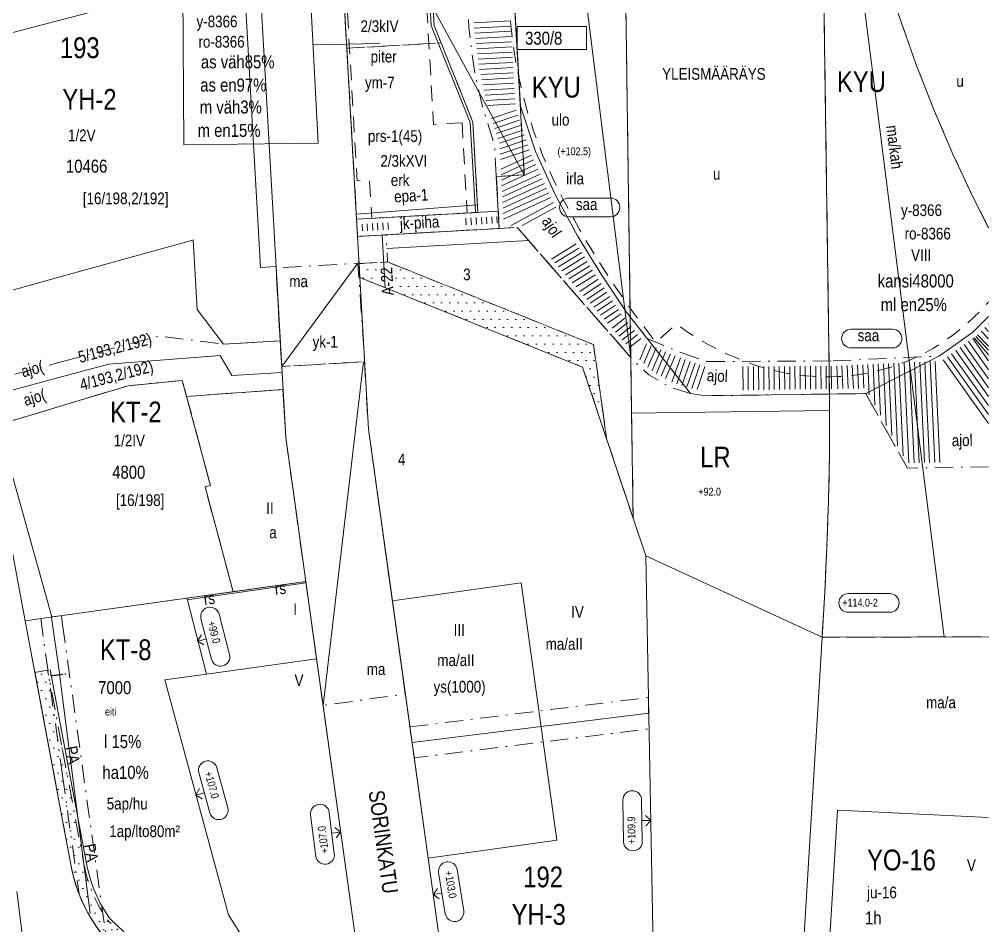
# Model space of a CAD drawing. Header units: metres. Extents: x 24485995 to 24488038, y 6819999 to 6822001.
# Drawn here: x 24487813.5 to 24488000, y 6820346.9 to 6820521.3 of the extents above; entities that cross this region are included whole.
import ezdxf

# ---------------------------------------------------------------- set-up
doc = ezdxf.new("R2010")
doc.units = ezdxf.units.M
for name, pattern in [('Aukot_rajalla', [0]), ('k10020', [0]), ('k10040', [10.3, 3.5, -1.5, 0.3, -1.5, 3.5]), ('k10050', [8, 3, -2, 3]), ('K10271', [0]), ('k10400', [0]), ('k10630.1', [0]), ('k10rt0', [0]), ('Osoitus_AK', [0])]:
    doc.linetypes.add(name, pattern=pattern)
for name, color, linetype, lineweight in [('AK_AsemakaavaTeksti_Kadun_puistonnimi', 7, 'Continuous', 0), ('AK_AsemakaavaTeksti_Korttelinumero', 7, 'Continuous', 0), ('AK_AsemakaavaViiva_Kaupunginosan_raja', 7, 'Continuous', 0), ('AK_JohdoillevarattuTeksti', 7, 'Continuous', 0), ('AK_JohdoillevarattuViiva', 7, 'Continuous', 0), ('AK_Kaavamerkinta_Kayttotarkoitusalue', 7, 'Continuous', 0), ('AK_KayttotarkoitusSymboliViiva_Rautatiealueen_kuvio', 14, 'Continuous', 0), ('AK_KayttotarkoitusViiva', 7, 'Continuous', 0), ('AK_LiikennointiTeksti_Autopaikkamerkinta', 7, 'Continuous', 0), ('AK_LiikennointiTeksti_Autopaikkamerkinta_m2', 7, 'Continuous', 0), ('AK_LiikennointiViiva_Ajoluiskaviiva', 7, 'Continuous', 0), ('AK_LiikennointiViiva_Ajoneuvoliittymakielto', 7, 'Continuous', 0), ('AK_LiikennointiViiva_Polkuviivoitus', 7, 'Continuous', 0), ('AK_MuuAsemakaavaSymboli_Maarayksen_soikiosymb', 7, 'Continuous', 0), ('AK_MuuAsemakaavaTeksti_Alueenosan_kayttotarkoitus', 7, 'Continuous', 0), ('AK_MuuAsemakaavaTeksti_Erityismaarays', 7, 'Continuous', 0), ('AK_MuuAsemakaavaTeksti_Ohj__alueenosan_kayttotarkoitus', 7, 'Continuous', 0), ('AK_MuuAsemakaavaViiva_alueenosan_raja', 7, 'Continuous', 0), ('AK_MuuAsemakaavaViiva_Erityismaaraysviiva', 7, 'Continuous', 0), ('AK_MuuAsemakaavaViiva_Merkinnan_alleviivaus', 7, 'Continuous', 0), ('AK_MuuAsemakaavaViiva_Merkinnan_Kohdistusnuoli', 7, 'Continuous', 0), ('AK_MuuAsemakaavaViiva_Ohj_alueenosan_raja', 7, 'Continuous', 0), ('AK_Poistettava_merkintä', 7, 'Continuous', 0), ('AK_RakennusalaTeksti_Huoneistomaara', 7, 'Continuous', 0), ('AK_RakennusalaTeksti_Kerrosala_tai_luku', 7, 'Continuous', 0), ('AK_RakennusalaTeksti_Rakennusoikeus', 7, 'Continuous', 0), ('AK_RakennusalaViiva_Maanalaisen_tilan_viiva', 7, 'Continuous', 0), ('AK_RakennusalaViiva_Rakennusalan_raja__I_', 7, 'Continuous', 0), ('AK_RakentaminenTeksti_Korkeusmerkinta', 7, 'Continuous', 0), ('AK_RakentaminenTeksti_Korkeusmerkinta_ja_soikio', 7, 'Continuous', 0), ('AK_RakentaminenTeksti_Korkeusmerkinta_ja_soikio_ja_nuoli', 7, 'Continuous', 0), ('AK_RakentaminenTeksti_Rakentamismaarays', 7, 'Continuous', 0), ('AK_RakentaminenViiva_dB_yms_aaltoviiva', 7, 'Continuous', 0), ('AK_Tontti_Sitova', 7, 'Continuous', 0), ('AK_Tonttinumero', 7, 'Continuous', 0), ('AK_YmparistoAlue_Istutettava_alue', 7, 'Continuous', 0), ('AK_YmparistoTeksti_Aita_puurivimerkinta', 7, 'Continuous', 0), ('AK_YmparistoViiva_Aita', 7, 'Continuous', 0)]:
    doc.layers.add(name, color=color, linetype=linetype, lineweight=lineweight)
doc.styles.add('ArialNarrow', font='ARIALN.TTF')

# ---------------------------------------------------------------- blocks, each defined once
blk = doc.blocks.new('AKP43')
at = {"layer": 'AK_RakentaminenTeksti_Korkeusmerkinta_ja_soikio', "color": 7, "linetype": 'Continuous', "lineweight": 13}
for p, q in [((4, 1.8), (-4, 1.8)), ((-4, -1.8), (4, -1.8))]:
    blk.add_line(p, q, dxfattribs=at)
for centre, start, end in [((-4, 0), 90, 270), ((4, 0), 270, 90)]:
    blk.add_arc(centre, 1.8, start, end, dxfattribs=at)
blk = doc.blocks.new('KORKE4')
at = {"layer": 'AK_RakentaminenTeksti_Korkeusmerkinta_ja_soikio_ja_nuoli', "color": 7, "linetype": 'Continuous', "lineweight": 13}
for p, q in [((4, 1.8), (-4, 1.8)), ((-4, -1.8), (4, -1.8)), ((0, -1.8), (0, -3.5)), ((0, -3.5), (-1, -2.5)), ((0, -3.5), (1, -2.5))]:
    blk.add_line(p, q, dxfattribs=at)
for centre, start, end in [((-4, 0), 90, 270), ((4, 0), 270, 90)]:
    blk.add_arc(centre, 1.8, start, end, dxfattribs=at)

msp = doc.modelspace()

# ---------------------------------------------------------------- hatches: boundary and pattern name
at = {"layer": 'AK_YmparistoAlue_Istutettava_alue', "linetype": 'Continuous', "lineweight": 0}
h = msp.add_hatch(dxfattribs=at)
h.set_pattern_fill('DOTS', style=0)
h.paths.add_polyline_path([(24487923.96, 6820458.71), (24487884.32, 6820474.62), (24487878.84, 6820474.31), (24487878.99, 6820471.61), (24487921.86, 6820454.4), (24487926.48, 6820440.58)], flags=0)
h = msp.add_hatch(dxfattribs=at)
h.set_pattern_fill('DOTS', style=0)
h.paths.add_polyline_path([(24487831.57, 6820342.74), (24487832.3, 6820342.04), (24487872.28, 6820304.19), (24487883.52, 6820305.75), (24487883.11, 6820308.72), (24487873.3, 6820307.35), (24487834.35, 6820344.22), (24487830.57, 6820347.81), (24487830.04, 6820348.56), (24487829.54, 6820349.34), (24487829.06, 6820350.13), (24487828.62, 6820350.94), (24487828.2, 6820351.77), (24487827.81, 6820352.6), (24487827.45, 6820353.45), (24487827.12, 6820354.31), (24487826.81, 6820355.18), (24487826.53, 6820356.06), (24487826.29, 6820356.96), (24487826.08, 6820357.86), (24487825.89, 6820358.77), (24487821.78, 6820380.69), (24487818.9, 6820396.07), (24487816.44, 6820395.61), (24487821.78, 6820367.12), (24487823.43, 6820358.31), (24487823.64, 6820357.27), (24487823.89, 6820356.24), (24487824.18, 6820355.23), (24487824.49, 6820354.22), (24487824.85, 6820353.23), (24487825.24, 6820352.25), (24487825.67, 6820351.29), (24487826.12, 6820350.34), (24487826.61, 6820349.41), (24487827.13, 6820348.49), (24487827.69, 6820347.6), (24487828.27, 6820346.72), (24487828.89, 6820345.86), (24487829.53, 6820345.03), (24487830.21, 6820344.22), (24487830.88, 6820343.47)], flags=0)

# ---------------------------------------------------------------- linework, layer by layer
at = {"layer": 'AK_AsemakaavaViiva_Kaupunginosan_raja', "linetype": 'k10020', "lineweight": 9, "flags": 128}
for points in [[(24487904.82, 6820684.26), (24487913.51, 6820675.84), (24487913.65, 6820655.88), (24487913.93, 6820617.8), (24487913.95, 6820615.5), (24487914.05, 6820604.9), (24487907.63, 6820577.65), (24487873.37, 6820570.45), (24487873.95, 6820560.2), (24487874.05, 6820558.4), (24487878.54, 6820479.53), (24487878.99, 6820471.61)], [(24487878.99, 6820471.61), (24487921.86, 6820454.4), (24487931.58, 6820425.33), (24487934.01, 6820418.03), (24487935.58, 6820335.81), (24487933.88, 6820314.88), (24487928.59, 6820249.55), (24487928.39, 6820247.03)]]:
    msp.add_lwpolyline(points, dxfattribs=at)
at = {"layer": 'AK_JohdoillevarattuViiva', "linetype": 'Continuous', "lineweight": 5, "flags": 128}
for points in [[(24487819.66, 6820406.21), (24487821.12, 6820395.95), (24487821.78, 6820390.8)], [(24487821.78, 6820390.8), (24487827.1, 6820349.2)], [(24487889.04, 6820382.15), (24487934.59, 6820387.78)], [(24487812.94, 6820353.46), (24487819.45, 6820301.83), (24487821.78, 6820266.12)]]:
    msp.add_lwpolyline(points, dxfattribs=at)
at = {"layer": 'AK_KayttotarkoitusSymboliViiva_Rautatiealueen_kuvio', "linetype": 'k10rt0', "lineweight": 9, "flags": 128}
for points in [[(24487993, 6820771.74), (24487935.91, 6820776.83), (24487936.38, 6820743.29), (24487922.66, 6820744.85), (24487922.66, 6820762.27), (24487899.87, 6820762.27), (24487902.6, 6820719.33), (24487923.03, 6820719.43), (24487922.65, 6820742.83), (24487936.41, 6820741.28), (24487936.98, 6820700.61), (24487934.7, 6820677.07), (24487932.59, 6820655.21), (24487928.87, 6820616.79), (24487929.13, 6820598.43), (24487931.29, 6820445.49), (24487969.39, 6820446.03), (24487969.33, 6820453.43), (24487967.35, 6820592.86), (24487968.26, 6820592.73), (24487970.18, 6820577.43), (24487971.47, 6820568.03), (24487973.12, 6820558.67), (24487975.08, 6820549.37), (24487977.34, 6820540.14), (24487979.9, 6820530.99), (24487982.77, 6820521.93), (24487985.93, 6820512.97), (24487989.38, 6820504.11), (24487993.13, 6820495.38), (24487997.16, 6820486.77), (24488000, 6820481.2)], [(24487931.58, 6820425.33), (24487934.01, 6820418.03), (24487967.95, 6820402.41), (24487968.47, 6820411.14), (24487968.89, 6820419.86), (24487969.19, 6820428.58), (24487969.36, 6820437.31), (24487969.39, 6820446.03), (24487931.29, 6820445.49), (24487931.58, 6820425.33)], [(24487932.37, 6820296.17), (24487967.23, 6820293.27), (24487963.45, 6820328.23), (24487966.08, 6820371.58), (24487967.95, 6820402.41), (24487934.01, 6820418.03)], [(24487934.01, 6820418.03), (24487935.58, 6820335.81), (24487933.88, 6820314.88), (24487932.37, 6820296.17)]]:
    msp.add_lwpolyline(points, dxfattribs=at)
at = {"layer": 'AK_KayttotarkoitusViiva', "linetype": 'Continuous', "lineweight": 20, "flags": 128}
for points in [[(24487931.29, 6820445.49), (24487929.13, 6820598.43)], [(24488000, 6820481.2), (24487997.16, 6820486.77), (24487993.13, 6820495.38), (24487989.38, 6820504.11), (24487985.93, 6820512.97), (24487982.77, 6820521.93), (24487979.9, 6820530.99), (24487977.34, 6820540.14), (24487975.08, 6820549.37), (24487973.12, 6820558.67), (24487971.47, 6820568.03), (24487970.18, 6820577.43), (24487968.26, 6820592.73), (24487967.35, 6820592.86), (24487969.33, 6820453.43)], [(24487906.71, 6820560.26), (24487910.64, 6820491.38), (24487905.25, 6820491.07), (24487905.82, 6820481.08), (24487878.54, 6820479.53)], [(24487878.54, 6820479.53), (24487874.05, 6820558.4)], [(24487859.2, 6820537.84), (24487864.01, 6820453.34)], [(24487878.99, 6820471.61), (24487878.54, 6820479.53)], [(24487878.99, 6820471.61), (24487921.86, 6820454.4), (24487931.58, 6820425.33)], [(24487903.59, 6820277.55), (24487899.07, 6820310.04), (24487880.65, 6820442.41), (24487878.99, 6820471.61)], [(24487806.55, 6820448.45), (24487821.78, 6820452.57), (24487830.69, 6820454.97), (24487852.12, 6820456.6), (24487854.32, 6820452.79), (24487864.01, 6820453.34)], [(24487969.39, 6820446.03), (24487969.37, 6820449.2), (24487969.33, 6820453.43)], [(24487868.58, 6820413.09), (24487866, 6820431.67), (24487864.72, 6820440.86), (24487864.01, 6820453.34)], [(24487814.58, 6820405.58), (24487806.55, 6820448.45)], [(24487969.39, 6820446.03), (24487931.29, 6820445.49)], [(24487967.95, 6820402.41), (24487968.47, 6820411.14), (24487968.89, 6820419.86), (24487969.19, 6820428.58), (24487969.36, 6820437.31), (24487969.39, 6820446.03)], [(24487931.29, 6820445.49), (24487931.58, 6820425.33)], [(24487931.58, 6820425.33), (24487934.01, 6820418.03)], [(24487934.01, 6820418.03), (24487935.58, 6820335.81), (24487933.88, 6820314.88), (24487932.37, 6820296.17)], [(24487934.01, 6820418.03), (24487967.95, 6820402.41)], [(24487814.58, 6820405.58), (24487821.78, 6820406.58), (24487868.58, 6820413.09)], [(24487868.58, 6820413.09), (24487883.52, 6820305.75), (24487872.28, 6820304.18), (24487832.29, 6820342.04)], [(24487814.58, 6820405.58), (24487821.78, 6820367.12), (24487823.43, 6820358.3)], [(24488000, 6820402.46), (24487967.95, 6820402.41), (24487966.08, 6820371.58), (24487963.45, 6820328.23), (24487967.23, 6820293.27)], [(24488000, 6820402.46), (24487967.95, 6820402.41)]]:
    msp.add_lwpolyline(points, dxfattribs=at)
at = {"layer": 'AK_KayttotarkoitusViiva', "linetype": 'Continuous', "lineweight": 20}
msp.add_arc((24487852.91, 6820363.82), 29.99, 190.6027, 226.5712, dxfattribs=at)
at = {"layer": 'AK_LiikennointiViiva_Ajoluiskaviiva', "linetype": 'Osoitus_AK', "lineweight": 5, "flags": 128}
msp.add_lwpolyline([(24487911.43, 6820478.78), (24487884.17, 6820477.23)], dxfattribs=at)
at = {"layer": 'AK_LiikennointiViiva_Ajoneuvoliittymakielto', "linetype": 'k10630.1', "lineweight": 5, "flags": 128}
for points in [[(24487816.36, 6820396.09), (24487821.78, 6820367.12)], [(24487821.78, 6820367.12), (24487823.43, 6820358.3)]]:
    msp.add_lwpolyline(points, dxfattribs=at)
at = {"layer": 'AK_LiikennointiViiva_Ajoneuvoliittymakielto', "linetype": 'k10630.1', "lineweight": 5}
for start, end in [(190.6021, 200.8984), (202.2619, 226.5715)]:
    msp.add_arc((24487852.91, 6820363.82), 29.99, start, end, dxfattribs=at)
at = {"layer": 'AK_LiikennointiViiva_Polkuviivoitus', "linetype": 'Continuous', "lineweight": 0, "flags": 128}
for points in [[(24487907.95, 6820521.02), (24487900.94, 6820520.62)], [(24487908.01, 6820520.02), (24487900.99, 6820519.62)], [(24487908.06, 6820519.02), (24487901.12, 6820518.63)], [(24487908.12, 6820518.02), (24487901.24, 6820517.63)], [(24487908.18, 6820517.02), (24487901.37, 6820516.64)], [(24487908.23, 6820516.03), (24487901.49, 6820515.64)], [(24487908.29, 6820515.03), (24487901.62, 6820514.65)], [(24487908.35, 6820514.03), (24487901.74, 6820513.65)], [(24487908.4, 6820513.03), (24487901.87, 6820512.66)], [(24487908.46, 6820512.03), (24487902.02, 6820511.67)], [(24487908.52, 6820511.03), (24487902.24, 6820510.68)], [(24487908.57, 6820510.04), (24487902.45, 6820509.69)], [(24487908.63, 6820509.04), (24487902.67, 6820508.7)], [(24487908.69, 6820508.04), (24487902.89, 6820507.71)], [(24487908.74, 6820507.04), (24487903.1, 6820506.72)], [(24487908.8, 6820506.04), (24487903.32, 6820505.73)], [(24487908.86, 6820505.04), (24487903.54, 6820504.74)], [(24487909.1, 6820503.81), (24487904.35, 6820502.23)], [(24487909.42, 6820502.86), (24487904.65, 6820501.28)], [(24487909.74, 6820501.92), (24487904.95, 6820500.32)], [(24487910.05, 6820500.97), (24487905.25, 6820499.37)], [(24487910.37, 6820500.02), (24487905.56, 6820498.41)], [(24487910.68, 6820499.07), (24487905.85, 6820497.46)], [(24487911, 6820498.12), (24487905.91, 6820496.42)], [(24487911.32, 6820497.17), (24487905.97, 6820495.39)], [(24487911.63, 6820496.22), (24487906.03, 6820494.36)], [(24487912.02, 6820495.19), (24487906.1, 6820492.49)], [(24487912.43, 6820494.28), (24487906.16, 6820491.42)], [(24487912.84, 6820493.37), (24487906.22, 6820490.35)], [(24487913.26, 6820492.46), (24487906.28, 6820489.28)], [(24487913.67, 6820491.55), (24487906.35, 6820488.21)], [(24487914.09, 6820490.64), (24487906.41, 6820487.14)], [(24487914.5, 6820489.73), (24487906.47, 6820486.07)], [(24487914.92, 6820488.82), (24487906.53, 6820485)], [(24487915.33, 6820487.91), (24487906.59, 6820483.92)], [(24487915.75, 6820487), (24487906.65, 6820482.85)], [(24487916.25, 6820486.05), (24487908.14, 6820481.64)], [(24487916.73, 6820485.17), (24487910.23, 6820481.64)], [(24487903.44, 6820481.95), (24487903.37, 6820483.26)], [(24487904.44, 6820482.01), (24487904.37, 6820483.32)], [(24487905.44, 6820482.06), (24487905.37, 6820483.38)], [(24487879.48, 6820480.59), (24487879.41, 6820481.9)], [(24487880.48, 6820480.64), (24487880.41, 6820481.96)], [(24487881.48, 6820480.7), (24487881.41, 6820482.01)], [(24487882.48, 6820480.76), (24487882.4, 6820482.07)], [(24487883.48, 6820480.81), (24487883.4, 6820482.13)], [(24487884.48, 6820480.87), (24487884.4, 6820482.18)], [(24487899.45, 6820481.72), (24487899.38, 6820483.04)], [(24487900.45, 6820481.78), (24487900.37, 6820483.09)], [(24487901.45, 6820481.84), (24487901.37, 6820483.15)], [(24487902.45, 6820481.89), (24487902.37, 6820483.21)], [(24487920.63, 6820478.13), (24487915.87, 6820475.19)], [(24487921.16, 6820477.28), (24487916.54, 6820474.43)], [(24487921.68, 6820476.43), (24487917.21, 6820473.67)], [(24487922.21, 6820475.58), (24487917.87, 6820472.9)], [(24487922.73, 6820474.73), (24487918.54, 6820472.14)], [(24487923.26, 6820473.87), (24487919.21, 6820471.38)], [(24487923.78, 6820473.02), (24487919.88, 6820470.61)], [(24487924.31, 6820472.17), (24487920.54, 6820469.85)], [(24487924.86, 6820471.3), (24487921.34, 6820468.94)], [(24487925.42, 6820470.47), (24487922, 6820468.18)], [(24487925.98, 6820469.64), (24487922.67, 6820467.42)], [(24487926.53, 6820468.8), (24487923.33, 6820466.66)], [(24487927.09, 6820467.97), (24487923.99, 6820465.9)], [(24487927.64, 6820467.14), (24487924.66, 6820465.14)], [(24487928.2, 6820466.31), (24487925.32, 6820464.38)], [(24487928.76, 6820465.48), (24487925.98, 6820463.63)], [(24487929.31, 6820464.65), (24487926.65, 6820462.87)], [(24487929.96, 6820463.79), (24487927.52, 6820461.87)], [(24487930.58, 6820463), (24487928.18, 6820461.12)], [(24487999.99, 6820462.7), (24488000, 6820462.68)], [(24487931.2, 6820462.22), (24487928.84, 6820460.36)], [(24487931.82, 6820461.43), (24487929.5, 6820459.61)], [(24487998.56, 6820461.29), (24488000, 6820459.83)], [(24487999.27, 6820461.99), (24488000, 6820461.26)], [(24487932.43, 6820460.65), (24487930.16, 6820458.85)], [(24487933.05, 6820459.86), (24487930.82, 6820458.1)], [(24487996.13, 6820459.29), (24488000, 6820453.86)], [(24487996.95, 6820459.87), (24488000, 6820455.59)], [(24487997.22, 6820460.04), (24488000, 6820456.74)], [(24487997.53, 6820460.27), (24488000, 6820457.65)], [(24487997.85, 6820460.59), (24488000, 6820458.41)], [(24487934.15, 6820458.88), (24487932.86, 6820455.81)], [(24487935.07, 6820458.49), (24487933.64, 6820455.08)], [(24487935.99, 6820458.1), (24487934.42, 6820454.36)], [(24487936.91, 6820457.71), (24487935.22, 6820453.68)], [(24487937.84, 6820457.33), (24487936.09, 6820453.18)], [(24487993.69, 6820457.55), (24488000, 6820448.7)], [(24487994.5, 6820458.13), (24488000, 6820450.42)], [(24487995.32, 6820458.71), (24488000, 6820452.14)], [(24487938.76, 6820456.94), (24487936.96, 6820452.67)], [(24487939.68, 6820456.55), (24487937.83, 6820452.16)], [(24487940.67, 6820456.14), (24487939.06, 6820451.46)], [(24487941.61, 6820455.82), (24487940.02, 6820451.16)], [(24487942.56, 6820455.49), (24487940.97, 6820450.86)], [(24487984.75, 6820455.26), (24487985.64, 6820435.97)], [(24487985.75, 6820455.31), (24487986.64, 6820435.99)], [(24487986.74, 6820455.36), (24487987.64, 6820436)], [(24487987.74, 6820455.4), (24487988.64, 6820436.01)], [(24487988.74, 6820455.45), (24487989.64, 6820436.03)], [(24487989.74, 6820455.49), (24487990.64, 6820436.04)], [(24487991.25, 6820455.8), (24488000, 6820443.53)], [(24487992.06, 6820456.38), (24488000, 6820445.25)], [(24487992.88, 6820456.96), (24488000, 6820446.97)], [(24487943.5, 6820455.17), (24487941.93, 6820450.56)], [(24487944.45, 6820454.84), (24487942.88, 6820450.26)], [(24487945.4, 6820454.52), (24487943.88, 6820450.09)], [(24487952.72, 6820454.48), (24487952.75, 6820449.97)], [(24487953.72, 6820454.49), (24487953.75, 6820449.98)], [(24487954.72, 6820454.49), (24487954.75, 6820450)], [(24487955.72, 6820454.5), (24487955.75, 6820450.01)], [(24487956.72, 6820454.51), (24487956.75, 6820450.03)], [(24487957.72, 6820454.51), (24487957.75, 6820450.04)], [(24487958.72, 6820454.52), (24487958.75, 6820450.05)], [(24487959.72, 6820454.52), (24487959.75, 6820450.07)], [(24487960.72, 6820454.53), (24487960.75, 6820450.08)], [(24487961.72, 6820454.53), (24487961.75, 6820450.1)], [(24487962.72, 6820454.54), (24487962.75, 6820450.11)], [(24487963.72, 6820454.55), (24487963.75, 6820450.12)], [(24487964.72, 6820454.55), (24487964.75, 6820450.14)], [(24487965.72, 6820454.56), (24487965.75, 6820450.15)], [(24487966.72, 6820454.56), (24487966.75, 6820450.17)], [(24487967.72, 6820454.57), (24487967.75, 6820450.18)], [(24487968.72, 6820454.58), (24487968.75, 6820450.2)], [(24487969.72, 6820454.58), (24487969.75, 6820450.21)], [(24487970.76, 6820454.62), (24487970.96, 6820450.23)], [(24487971.76, 6820454.66), (24487971.96, 6820450.24)], [(24487972.76, 6820454.71), (24487972.97, 6820450.25)], [(24487973.76, 6820454.75), (24487973.97, 6820450.27)], [(24487974.76, 6820454.8), (24487974.97, 6820450.28)], [(24487975.76, 6820454.85), (24487975.97, 6820450.3)], [(24487976.75, 6820454.89), (24487977.03, 6820449.03)], [(24487977.75, 6820454.94), (24487978.12, 6820447.07)], [(24487978.75, 6820454.99), (24487979.21, 6820445.11)], [(24487979.75, 6820455.03), (24487980.3, 6820443.16)], [(24487980.75, 6820455.08), (24487981.39, 6820441.2)], [(24487981.75, 6820455.12), (24487982.48, 6820439.24)], [(24487982.75, 6820455.17), (24487983.58, 6820437.29)], [(24487983.75, 6820455.22), (24487984.64, 6820435.96)]]:
    msp.add_lwpolyline(points, dxfattribs=at)
at = {"layer": 'AK_MuuAsemakaavaViiva_alueenosan_raja', "linetype": 'k10040', "lineweight": 5, "flags": 128}
for points in [[(24487878.84, 6820474.31), (24487884.32, 6820474.62), (24487923.96, 6820458.71), (24487926.48, 6820440.58), (24487931.58, 6820425.33), (24487931.29, 6820445.49), (24487930.13, 6820527.32), (24487929.13, 6820598.43), (24487913.08, 6820600.77), (24487907.63, 6820577.65), (24487906.71, 6820560.26), (24487910.64, 6820491.38), (24487905.25, 6820491.07), (24487905.82, 6820481.08), (24487878.54, 6820479.53), (24487878.84, 6820474.31)], [(24487913.08, 6820600.77), (24487907.63, 6820577.65), (24487906.71, 6820560.26), (24487907.28, 6820550.26), (24487910.64, 6820491.38), (24487905.25, 6820491.07), (24487905.82, 6820481.08), (24487909.25, 6820481.28), (24487927.72, 6820460.12), (24487931.14, 6820456.21), (24487929.13, 6820598.43), (24487923.76, 6820599.21), (24487917.05, 6820600.19), (24487913.08, 6820600.77)], [(24488000, 6820481.2), (24487997.16, 6820486.77), (24487993.13, 6820495.38), (24487989.38, 6820504.11), (24487985.93, 6820512.97), (24487982.77, 6820521.93), (24487979.9, 6820530.99), (24487977.34, 6820540.14), (24487975.08, 6820549.37), (24487973.12, 6820558.67), (24487971.47, 6820568.03), (24487970.18, 6820577.43), (24487968.26, 6820592.73), (24487967.35, 6820592.86), (24487969.33, 6820453.43), (24487969.39, 6820446.03), (24487969.36, 6820437.31), (24487969.19, 6820428.58), (24487968.89, 6820419.86), (24487968.47, 6820411.14), (24487967.95, 6820402.41), (24488000, 6820402.46)], [(24487878.54, 6820479.53), (24487874.05, 6820558.4), (24487906.71, 6820560.26), (24487910.64, 6820491.38), (24487905.25, 6820491.07), (24487905.82, 6820481.08), (24487878.54, 6820479.53)], [(24487905.63, 6820484.39), (24487904.9, 6820497.16), (24487902.57, 6820504.56), (24487900.96, 6820511.87), (24487899.97, 6820519.77), (24487899.71, 6820527.6), (24487900.16, 6820535.22), (24487901.06, 6820541.55), (24487902.09, 6820546.45), (24487901.32, 6820559.95), (24487906.71, 6820560.26)], [(24487876.48, 6820515.74), (24487894.62, 6820516.78), (24487893.26, 6820520.16), (24487892.81, 6820528.11), (24487891.03, 6820559.37), (24487874.05, 6820558.4), (24487876.48, 6820515.74)], [(24487907.28, 6820550.26), (24487909.88, 6820504.64)], [(24487878.35, 6820482.84), (24487901.71, 6820484.17), (24487901.15, 6820493.77), (24487900.74, 6820501.53), (24487897, 6820510.85), (24487894.62, 6820516.78), (24487876.48, 6820515.74), (24487878.35, 6820482.84)], [(24487909.88, 6820504.64), (24487912.81, 6820495.87)], [(24487912.81, 6820495.87), (24487916.69, 6820487.34)], [(24487916.69, 6820487.34), (24487920.87, 6820479.64)], [(24487905.82, 6820481.08), (24487905.63, 6820484.39)], [(24487884.32, 6820474.62), (24487917.46, 6820461.32), (24487923.96, 6820458.71), (24487926.48, 6820440.58), (24487931.58, 6820425.33), (24487931.29, 6820445.49), (24487931.14, 6820456.21), (24487927.72, 6820460.12), (24487909.25, 6820481.28), (24487905.82, 6820481.08), (24487900.91, 6820480.81), (24487884.02, 6820479.84), (24487884.32, 6820474.62)], [(24487942.65, 6820449.28), (24487938.67, 6820450.53), (24487934.63, 6820452.88), (24487931.56, 6820455.73), (24487931.14, 6820456.21), (24487927.72, 6820460.12), (24487909.25, 6820481.28), (24487905.82, 6820481.08)], [(24487920.87, 6820479.64), (24487925.49, 6820472.16)], [(24487863.94, 6820454.5), (24487863.66, 6820459.41), (24487862.86, 6820473.47), (24487878.62, 6820474.37), (24487879.91, 6820455.41), (24487863.94, 6820454.5)], [(24487878.84, 6820474.31), (24487878.99, 6820471.61), (24487921.86, 6820454.4), (24487926.48, 6820440.58), (24487923.96, 6820458.71), (24487917.46, 6820461.32), (24487884.32, 6820474.62), (24487878.84, 6820474.31)], [(24487925.49, 6820472.16), (24487930.27, 6820465.01)], [(24487930.27, 6820465.01), (24487934.29, 6820459.9)], [(24487996.92, 6820461.07), (24488000, 6820464.11)], [(24487990.55, 6820456.53), (24487996.92, 6820461.07)], [(24487821.78, 6820455.46), (24487840.47, 6820460.37), (24487852.72, 6820458.79)], [(24487821.78, 6820455.46), (24487840.47, 6820460.37), (24487852.72, 6820458.79), (24487863.66, 6820459.41), (24487863.94, 6820454.5), (24487864.01, 6820453.34), (24487864.19, 6820450.05), (24487845.65, 6820448.74), (24487844.82, 6820451.81), (24487834.41, 6820450.81), (24487821.78, 6820447.01)], [(24487934.29, 6820459.9), (24487940.94, 6820457.1)], [(24487940.94, 6820457.1), (24487945.8, 6820455.44)], [(24487806.02, 6820451.31), (24487821.78, 6820455.46)], [(24487863.94, 6820454.5), (24487864.19, 6820450.05), (24487864.46, 6820445.45), (24487864.72, 6820440.86), (24487868.58, 6820413.09), (24487870.65, 6820398.23), (24487871.9, 6820389.26), (24487887.74, 6820391.47), (24487880.65, 6820442.41), (24487879.91, 6820455.41), (24487863.94, 6820454.5)], [(24487945.8, 6820455.44), (24487970.06, 6820455.58)], [(24487970.06, 6820455.58), (24487990.55, 6820456.53)], [(24487821.78, 6820447.01), (24487834.41, 6820450.81), (24487844.82, 6820451.81), (24487845.65, 6820448.74)], [(24487845.65, 6820448.74), (24487850.24, 6820431.62), (24487849.21, 6820431.35), (24487854.58, 6820411.14)], [(24487944.77, 6820448.97), (24487942.65, 6820449.28)], [(24487946.91, 6820448.89), (24487944.77, 6820448.97)], [(24487969.37, 6820449.2), (24487946.91, 6820448.89)], [(24488000, 6820435.18), (24487984.37, 6820434.95), (24487976.36, 6820449.3), (24487969.37, 6820449.2), (24487969.39, 6820446.03), (24487969.36, 6820437.31), (24487969.19, 6820428.58), (24487968.89, 6820419.86), (24487968.47, 6820411.14), (24487967.95, 6820402.41)], [(24487976.36, 6820449.3), (24487969.37, 6820449.2)], [(24487984.37, 6820434.95), (24487976.36, 6820449.3)], [(24487809.33, 6820443.26), (24487821.78, 6820447.01)], [(24488000, 6820435.18), (24487984.37, 6820434.95)], [(24487854.58, 6820411.14), (24487868.58, 6820413.09)], [(24487868.58, 6820413.09), (24487868.61, 6820412.89), (24487868.64, 6820412.69)], [(24487845.8, 6820409.52), (24487845.75, 6820409.72), (24487845.7, 6820409.91)], [(24487817.57, 6820405.99), (24487821.78, 6820375.75)], [(24487821.54, 6820406.54), (24487821.78, 6820404.78)], [(24487821.78, 6820404.78), (24487826.85, 6820368.38), (24487830.21, 6820344.22)], [(24487967.95, 6820402.41), (24488000, 6820402.46)], [(24487816.45, 6820395.62), (24487818.9, 6820396.08), (24487821.78, 6820380.69)], [(24487888.63, 6820385.12), (24487934.53, 6820390.8), (24487934.65, 6820384.76), (24487889.45, 6820379.18), (24487888.63, 6820385.12)], [(24487821.78, 6820380.69), (24487825.89, 6820358.76)], [(24487821.78, 6820375.75), (24487822.88, 6820367.83), (24487824.95, 6820352.98)], [(24487823.43, 6820358.3), (24487821.78, 6820367.12)], [(24487883.11, 6820308.72), (24487873.3, 6820307.35), (24487834.36, 6820344.22), (24487830.56, 6820347.81)]]:
    msp.add_lwpolyline(points, dxfattribs=at)
at = {"layer": 'AK_MuuAsemakaavaViiva_alueenosan_raja', "linetype": 'k10040', "lineweight": 5}
for centre, radius, start, end in [((24487852.92, 6820363.82), 30, 190.6064, 226.5675), ((24487852.89, 6820363.81), 27.47, 190.595, 215.6324), ((24487852.92, 6820363.82), 30, 202.2019, 220.7947)]:
    msp.add_arc(centre, radius, start, end, dxfattribs=at)
at = {"layer": 'AK_MuuAsemakaavaViiva_Erityismaaraysviiva', "linetype": 'Aukot_rajalla', "lineweight": 5, "flags": 128}
msp.add_lwpolyline([(24487845.77, 6820409.62), (24487868.61, 6820412.89)], dxfattribs=at)
at = {"layer": 'AK_MuuAsemakaavaViiva_Merkinnan_alleviivaus', "linetype": 'Continuous', "lineweight": 5, "elevation": 18.38, "flags": 128}
msp.add_lwpolyline([(24487844.88, 6820536.62), (24487845.12, 6820497.18), (24487870.95, 6820497.5), (24487868.93, 6820536.78), (24487844.88, 6820536.62)], dxfattribs=at)
at = {"layer": 'AK_MuuAsemakaavaViiva_Merkinnan_alleviivaus', "linetype": 'Continuous', "lineweight": 5, "flags": 128}
msp.add_lwpolyline([(24487922.64, 6820519.95), (24487922.64, 6820515.52), (24487909.26, 6820515.52), (24487909.26, 6820519.95), (24487922.64, 6820519.95)], dxfattribs=at)
at = {"layer": 'AK_MuuAsemakaavaViiva_Merkinnan_Kohdistusnuoli', "linetype": 'Osoitus_AK', "lineweight": 5, "elevation": 18.38, "flags": 128}
msp.add_lwpolyline([(24487870, 6820516.42), (24487882.82, 6820516.64)], dxfattribs=at)
at = {"layer": 'AK_MuuAsemakaavaViiva_Ohj_alueenosan_raja', "linetype": 'k10050', "lineweight": 5, "flags": 128}
msp.add_lwpolyline([(24488000, 6820559.88, 0.021835), (24487995.48, 6820565.83, 0.076111), (24487980.02, 6820579.52, 0.075306), (24487965.35, 6820586.06, 0.237514), (24487928.36, 6820579, 0.082329), (24487917.32, 6820567.19, 0.073681), (24487909.49, 6820550.58, 0.023959), (24487907.78, 6820543.88), (24487909.27, 6820544.3, 0.062065), (24487907.71, 6820524.91, 0.106236), (24487917.15, 6820488.62, 0.051421), (24487935.97, 6820459.17), (24487939.92, 6820462.65, 0.074473), (24487954.5, 6820454.97, 0.108166), (24487973.16, 6820452.71, 0.155411), (24487995.53, 6820462.49, 0.032206), (24488000, 6820466.93)], format="xyb", dxfattribs=at)
for points in [[(24487898.65, 6820501.41), (24487893.16, 6820501.1), (24487889.84, 6820559.3), (24487874.57, 6820558.43), (24487878.45, 6820490.24), (24487880.85, 6820490.38), (24487881.27, 6820483.01), (24487899.64, 6820484.05), (24487898.65, 6820501.41)], [(24487905.63, 6820484.39), (24487878.35, 6820482.84)], [(24487900.71, 6820484.11), (24487905.63, 6820484.39)], [(24487905.82, 6820481.08), (24487905.63, 6820484.39)], [(24487878.35, 6820482.84), (24487878.54, 6820479.53)], [(24487878.54, 6820479.53), (24487905.82, 6820481.08)]]:
    msp.add_lwpolyline(points, dxfattribs=at)
at = {"layer": 'AK_Poistettava_merkintä', "linetype": 'k10040', "lineweight": 0, "flags": 128}
msp.add_lwpolyline([(24487821.78, 6820367.12), (24487816.45, 6820395.62)], dxfattribs=at)
at = {"layer": 'AK_RakennusalaViiva_Maanalaisen_tilan_viiva', "linetype": 'Continuous', "lineweight": 5, "flags": 128}
for points in [[(24487931.14, 6820456.21), (24487913.08, 6820600.77)], [(24487967.35, 6820592.86), (24487991.43, 6820402.45)], [(24487874.05, 6820558.4), (24487910.64, 6820491.38)], [(24487878.62, 6820474.37), (24487863.94, 6820454.5)], [(24487879.7, 6820455.4), (24487871.9, 6820389.26)]]:
    msp.add_lwpolyline(points, dxfattribs=at)
at = {"layer": 'AK_RakennusalaViiva_Rakennusalan_raja__I_', "linetype": 'K10271', "lineweight": 9, "flags": 128}
for points in [[(24488000, 6820481.2), (24487997.16, 6820486.77), (24487993.13, 6820495.38), (24487989.38, 6820504.11), (24487985.93, 6820512.97), (24487982.77, 6820521.93), (24487979.9, 6820530.99), (24487977.34, 6820540.14), (24487975.08, 6820549.37), (24487973.12, 6820558.67), (24487971.47, 6820568.03), (24487970.18, 6820577.43), (24487968.26, 6820592.73), (24487967.35, 6820592.86)], [(24487967.35, 6820592.86), (24487969.33, 6820453.43), (24487969.37, 6820449.2), (24487976.36, 6820449.3), (24487990.55, 6820456.53), (24487996.92, 6820461.07), (24488000, 6820464.11)], [(24487891.03, 6820559.37), (24487874.05, 6820558.4), (24487878.35, 6820482.84), (24487901.71, 6820484.17), (24487900.74, 6820501.53), (24487893.26, 6820520.16), (24487891.03, 6820559.37)], [(24487907.28, 6820550.26), (24487909.88, 6820504.64), (24487912.81, 6820495.87), (24487916.69, 6820487.34), (24487920.87, 6820479.64), (24487925.49, 6820472.16), (24487930.27, 6820465.01), (24487934.29, 6820459.9), (24487942.65, 6820449.28), (24487944.77, 6820448.97), (24487946.91, 6820448.89), (24487969.37, 6820449.2), (24487976.36, 6820449.3), (24487990.55, 6820456.53), (24487996.92, 6820461.07), (24488000, 6820464.11)], [(24487828.44, 6820523.04), (24487821.78, 6820521.3), (24487790.35, 6820513.06), (24487802.85, 6820466.65), (24487821.78, 6820471.9), (24487846.59, 6820478.77), (24487846.91, 6820478.86), (24487847.68, 6820465.48), (24487852.72, 6820458.79), (24487863.66, 6820459.41), (24487862.86, 6820473.47), (24487862.85, 6820473.74), (24487859.85, 6820473.56), (24487856.37, 6820534.68), (24487843.4, 6820533.94), (24487843.93, 6820524.61), (24487828.44, 6820523.04)], [(24487885.25, 6820409.39), (24487910.01, 6820412.84), (24487916.9, 6820363.31), (24487892.14, 6820359.86), (24487899.07, 6820310.04), (24487901.58, 6820310.39), (24487933.88, 6820314.88), (24487935.58, 6820335.81), (24487934.01, 6820418.03), (24487931.58, 6820425.33), (24487921.86, 6820454.4), (24487878.99, 6820471.61), (24487880.65, 6820442.41), (24487885.25, 6820409.39)], [(24488000, 6820464.11), (24487996.92, 6820461.07), (24487990.55, 6820456.53), (24487976.36, 6820449.3), (24487969.37, 6820449.2), (24487969.39, 6820446.03), (24487969.36, 6820437.31), (24487969.19, 6820428.58), (24487968.89, 6820419.86), (24487968.47, 6820411.14), (24487967.95, 6820402.41)], [(24487845.7, 6820409.91), (24487854.58, 6820411.14), (24487849.21, 6820431.35), (24487850.24, 6820431.62), (24487845.65, 6820448.74), (24487844.82, 6820451.81), (24487834.41, 6820450.81), (24487821.78, 6820447.01), (24487816.93, 6820445.55), (24487809.33, 6820443.26), (24487819.71, 6820406.29), (24487821.78, 6820406.58), (24487845.7, 6820409.91)], [(24487864.19, 6820450.05), (24487845.65, 6820448.74), (24487850.24, 6820431.62), (24487849.21, 6820431.35), (24487854.58, 6820411.14), (24487868.58, 6820413.09), (24487866, 6820431.67), (24487864.72, 6820440.86), (24487864.19, 6820450.05)], [(24487870.65, 6820398.23), (24487868.64, 6820412.69), (24487868.61, 6820412.89), (24487868.58, 6820413.09), (24487854.58, 6820411.14), (24487845.7, 6820409.91), (24487845.75, 6820409.72), (24487845.8, 6820409.52), (24487848.06, 6820400.82), (24487849.5, 6820395.29), (24487870.65, 6820398.23)], [(24487885.25, 6820409.39), (24487892.14, 6820359.86), (24487916.9, 6820363.31), (24487910.01, 6820412.84), (24487885.25, 6820409.39)], [(24487967.95, 6820402.41), (24488000, 6820402.46)], [(24487870.65, 6820398.23), (24487849.5, 6820395.29), (24487841.45, 6820394.17), (24487853.72, 6820348.95), (24487860.9, 6820337.52), (24487881.8, 6820318.08), (24487871.9, 6820389.26), (24487870.65, 6820398.23)], [(24488000, 6820367.7), (24487970.94, 6820369.08), (24487968.49, 6820328.77), (24487974.8, 6820269.97), (24488000, 6820272.53)]]:
    msp.add_lwpolyline(points, dxfattribs=at)
at = {"layer": 'AK_RakentaminenTeksti_Korkeusmerkinta_ja_soikio_ja_nuoli', "linetype": 'Continuous', "lineweight": 5, "flags": 128}
for points in [[(24487853.91, 6820399.08), (24487851.89, 6820406.82)], [(24487848.41, 6820405.91), (24487850.42, 6820398.17)], [(24487847.77, 6820401.61), (24487848.49, 6820402.83)], [(24487849.42, 6820402.04), (24487847.77, 6820401.61)], [(24487847.77, 6820401.61), (24487848.99, 6820400.9)], [(24487853.57, 6820369.55), (24487851.47, 6820377.27)], [(24487848, 6820376.33), (24487850.09, 6820368.61)], [(24487847.4, 6820372.02), (24487848.11, 6820373.25)], [(24487849.04, 6820372.47), (24487847.4, 6820372.02)], [(24487847.4, 6820372.02), (24487848.63, 6820371.32)], [(24487869.51, 6820368.21), (24487870.5, 6820360.28)], [(24487874.07, 6820360.72), (24487873.08, 6820368.66)], [(24487875.26, 6820364.9), (24487874.15, 6820365.77)], [(24487873.58, 6820364.69), (24487875.26, 6820364.9)], [(24487875.26, 6820364.9), (24487874.4, 6820363.79)]]:
    msp.add_lwpolyline(points, dxfattribs=at)
at = {"layer": 'AK_RakentaminenTeksti_Korkeusmerkinta_ja_soikio_ja_nuoli', "linetype": 'Continuous', "lineweight": 5}
for centre, start, end in [((24487850.15, 6820406.36), 14.5817, 194.5817), ((24487852.17, 6820398.62), 194.5817, 14.5817), ((24487849.73, 6820376.8), 15.1888, 195.1888), ((24487851.83, 6820369.08), 195.1888, 15.1888), ((24487871.3, 6820368.44), 7.122, 187.122), ((24487872.29, 6820360.5), 187.122, 7.122)]:
    msp.add_arc(centre, 1.8, start, end, dxfattribs=at)
at = {"layer": 'AK_RakentaminenViiva_dB_yms_aaltoviiva', "linetype": 'k10400', "lineweight": 0, "flags": 128}
for points in [[(24487901.23, 6820484.14), (24487900.24, 6820501.45), (24487892.74, 6820520.12), (24487890.53, 6820559.34)], [(24487878.3, 6820483.83), (24487901.63, 6820485.59)]]:
    msp.add_lwpolyline(points, dxfattribs=at)
at = {"layer": 'AK_Tontti_Sitova', "linetype": 'Continuous', "lineweight": 9, "flags": 128}
for points in [[(24487913.08, 6820600.77), (24487914.28, 6820600.59), (24487923.76, 6820599.21), (24487929.13, 6820598.43), (24487931.29, 6820445.49), (24487931.58, 6820425.33), (24487921.86, 6820454.4), (24487878.99, 6820471.61), (24487878.54, 6820479.53), (24487905.82, 6820481.08), (24487905.25, 6820491.07), (24487910.64, 6820491.38), (24487906.71, 6820560.26), (24487907.63, 6820577.65), (24487913.08, 6820600.77)], [(24488000, 6820481.2), (24487997.16, 6820486.77), (24487993.13, 6820495.38), (24487989.38, 6820504.11), (24487985.93, 6820512.97), (24487982.77, 6820521.93), (24487979.9, 6820530.99), (24487977.34, 6820540.14), (24487975.08, 6820549.37), (24487973.12, 6820558.67), (24487971.47, 6820568.03), (24487970.18, 6820577.43), (24487968.26, 6820592.73), (24487967.35, 6820592.86), (24487969.33, 6820453.43), (24487969.39, 6820446.03), (24487969.36, 6820437.31), (24487969.19, 6820428.58), (24487968.89, 6820419.86), (24487968.47, 6820411.14), (24487967.95, 6820402.41), (24488000, 6820402.46)]]:
    msp.add_lwpolyline(points, dxfattribs=at)
msp.add_lwpolyline([(24487908.63, 6820263.26), (24487910.95, 6820261.35), (24487913.26, 6820259.44), (24487915.67, 6820257.6), (24487918.07, 6820255.85), (24487921.11, 6820253.77), (24487923.43, 6820252.28), (24487925.65, 6820251), (24487928.59, 6820249.55), (24487933.88, 6820314.88), (24487935.58, 6820335.81), (24487934.01, 6820418.03), (24487931.58, 6820425.33), (24487921.86, 6820454.4), (24487878.99, 6820471.61), (24487880.65, 6820442.41), (24487899.07, 6820310.04), (24487903.59, 6820277.55, 0.100742), (24487908.63, 6820263.26)], format="xyb", dxfattribs=at)
at = {"layer": 'AK_YmparistoViiva_Aita', "linetype": 'Continuous', "lineweight": 5, "flags": 128}
for points in [[(24487883.83, 6820469.67), (24487883.26, 6820479.8)], [(24487819.39, 6820396.16), (24487821.78, 6820383.4)], [(24487821.78, 6820383.4), (24487826.38, 6820358.85)], [(24487834.7, 6820344.58), (24487830.97, 6820348.1)]]:
    msp.add_lwpolyline(points, dxfattribs=at)
at = {"layer": 'AK_YmparistoViiva_Aita', "linetype": 'Continuous', "lineweight": 5}
msp.add_arc((24487852.91, 6820363.82), 26.99, 190.6038, 215.6229, dxfattribs=at)

# ---------------------------------------------------------------- block references
at = {"layer": 'AK_MuuAsemakaavaSymboli_Maarayksen_soikiosymb', "color": 7, "lineweight": 5}
for p in [(24487923.22, 6820485.12), (24487977.51, 6820459.88)]:
    msp.add_blockref('AKP43', p, dxfattribs=at)
at = {"layer": 'AK_RakentaminenTeksti_Korkeusmerkinta_ja_soikio', "color": 7, "lineweight": 5}
msp.add_blockref('AKP43', (24487976.98, 6820408.99), dxfattribs=at)
at = {"layer": 'AK_RakentaminenTeksti_Korkeusmerkinta_ja_soikio_ja_nuoli', "color": 7, "lineweight": 5}
for p, rotation in [((24487931.48, 6820367.06), 90.94601210526878), ((24487896.57, 6820353.42), 279.2088436281079)]:
    msp.add_blockref('KORKE4', p, dxfattribs=dict(at, rotation=rotation))

# ---------------------------------------------------------------- texts
at = {"layer": 'AK_AsemakaavaTeksti_Kadun_puistonnimi', "linetype": 'Continuous', "lineweight": 5, "style": 'ArialNarrow'}
msp.add_text('SORINKATU', height=3, rotation=277.9639, dxfattribs=at).set_placement((24487880.66, 6820372.71))
at = {"layer": 'AK_AsemakaavaTeksti_Korttelinumero', "linetype": 'Continuous', "lineweight": 5, "style": 'ArialNarrow'}
for s, p in [('193', (24487821.26, 6820513.85)), ('192', (24487910.44, 6820354.26))]:
    msp.add_text(s, height=4, dxfattribs=at).set_placement(p)
at = {"layer": 'AK_JohdoillevarattuTeksti', "linetype": 'Continuous', "lineweight": 0, "style": 'ArialNarrow'}
msp.add_text('j', height=2.25, rotation=277.292, dxfattribs=at).set_placement((24487820.07, 6820395.32))
at = {"layer": 'AK_Kaavamerkinta_Kayttotarkoitusalue', "linetype": 'Continuous', "lineweight": 0, "style": 'ArialNarrow'}
for s, p in [('KYU', (24487970.81, 6820507.34)), ('KYU', (24487912.09, 6820506.26)), ('YH-2', (24487821.73, 6820503.91)), ('KT-2', (24487830.91, 6820443.75)), ('LR', (24487944.49, 6820435.08)), ('KT-8', (24487828.96, 6820397.98)), ('YO-16', (24487976.61, 6820357.52)), ('YH-3', (24487908.2, 6820347.04))]:
    msp.add_text(s, height=4, dxfattribs=at).set_placement(p)
at = {"layer": 'AK_LiikennointiTeksti_Autopaikkamerkinta', "linetype": 'Continuous', "lineweight": 0, "style": 'ArialNarrow'}
msp.add_text('5ap/hu', height=2.25, dxfattribs=at).set_placement((24487830.27, 6820369.24))
at = {"layer": 'AK_LiikennointiTeksti_Autopaikkamerkinta_m2', "linetype": 'Continuous', "lineweight": 0, "style": 'ArialNarrow'}
msp.add_text('1ap/lto80m²', height=2.25, dxfattribs=at).set_placement((24487830.76, 6820363.93))
at = {"layer": 'AK_MuuAsemakaavaTeksti_Alueenosan_kayttotarkoitus', "linetype": 'Continuous', "lineweight": 0, "style": 'ArialNarrow'}
for s, p in [('piter', (24487881.06, 6820513.02)), ('u', (24487993.79, 6820508.33)), ('ulo', (24487915.89, 6820500.87)), ('erk', (24487884.95, 6820489.25)), ('irla', (24487918.69, 6820489.55)), ('u', (24487946.95, 6820490.47)), ('ma', (24487865.41, 6820469.78)), ('yk-1', (24487869.89, 6820458.15)), ('a', (24487861.56, 6820421.44)), ('ma', (24487880.32, 6820395.13)), ('ys(1000)', (24487893.17, 6820391.75)), ('ma/a', (24487987.97, 6820388.72))]:
    msp.add_text(s, height=2.25, dxfattribs=at).set_placement(p)
for s, rotation, p in [('ma/kah', 277.2062, (24487980.28, 6820500.79)), ('jk-piha', 3.2227, (24487886.75, 6820480.86)), ('ajol', 303.4251, (24487913.89, 6820482.45)), ('ajol', 357.1707, (24487945.73, 6820451.68)), ('ajol', 0.809, (24487992.92, 6820439.15))]:
    msp.add_text(s, height=2.25, rotation=rotation, dxfattribs=at).set_placement(p)
at = {"layer": 'AK_MuuAsemakaavaTeksti_Erityismaarays', "linetype": 'Continuous', "lineweight": 0, "style": 'ArialNarrow'}
for s, p in [('y-8366', (24487847.55, 6820519.78)), ('ro-8366', (24487847.93, 6820515.88)), ('YLEISMÄÄRÄYS', (24487937.17, 6820509.69)), ('[16/198,2/192]', (24487825.67, 6820485.74)), ('saa', (24487920.56, 6820484.61)), ('y-8366', (24487983.14, 6820483.46)), ('ro-8366', (24487983.84, 6820478.96)), ('saa', (24487974.79, 6820459.37)), ('[16/198]', (24487832.05, 6820427.65)), ('ma/aII', (24487914.75, 6820399.97)), ('ma/aII', (24487893.91, 6820396.85))]:
    msp.add_text(s, height=2.25, dxfattribs=at).set_placement(p)
for s, rotation, p in [('5/193,2/192)', 14.7709, (24487825.14, 6820455.16)), ('4/193,2/192)', 14.821, (24487825.43, 6820449.86)), ('rs', 7.6397, (24487862.75, 6820410.51)), ('rs', 8.591, (24487849.11, 6820408.57))]:
    msp.add_text(s, height=2.25, rotation=rotation, dxfattribs=at).set_placement(p)
at = {"layer": 'AK_MuuAsemakaavaTeksti_Ohj__alueenosan_kayttotarkoitus', "linetype": 'Continuous', "lineweight": 0, "style": 'ArialNarrow'}
for rotation, p in [(15.1181, (24487814.17, 6820452.39)), (16.7571, (24487814.63, 6820446.88))]:
    msp.add_text('ajo(', height=2.25, rotation=rotation, dxfattribs=at).set_placement(p)
at = {"layer": 'AK_RakennusalaTeksti_Huoneistomaara', "linetype": 'Continuous', "lineweight": 0, "style": 'ArialNarrow'}
msp.add_text('1h', height=2.5, dxfattribs=at).set_placement((24487976.2, 6820347.11))
at = {"layer": 'AK_RakennusalaTeksti_Kerrosala_tai_luku', "linetype": 'Continuous', "lineweight": 0, "style": 'ArialNarrow'}
for s, p in [('2/3kIV', (24487879.12, 6820518.88)), ('1/2V', (24487822.82, 6820497.86)), ('prs-1(45)', (24487880.54, 6820497.73)), ('2/3kXVI', (24487882.94, 6820492.95)), ('VIII', (24487985.08, 6820474.82)), ('1/2IV', (24487831.61, 6820439.13)), ('II', (24487860.97, 6820426.1)), ('I', (24487866.18, 6820406.66)), ('IV', (24487919.66, 6820406.13)), ('III', (24487897.04, 6820402.66)), ('V', (24487866.42, 6820392.99)), ('V', (24487995.83, 6820357.39))]:
    msp.add_text(s, height=2.25, dxfattribs=at).set_placement(p)
at = {"layer": 'AK_RakennusalaTeksti_Rakennusoikeus', "linetype": 'Continuous', "lineweight": 0, "style": 'ArialNarrow'}
for s, p in [('330/8', (24487910.79, 6820516.44)), ('as väh85%%%', (24487848.39, 6820511.89)), ('as en97%%%', (24487848.26, 6820507.43)), ('m väh3%', (24487848.18, 6820503.19)), ('m en15%%%', (24487847.77, 6820498.7)), ('10466', (24487822.42, 6820491.81)), ('kansi48000', (24487978.65, 6820469.72)), ('ml en25%', (24487979.23, 6820465.16)), ('4800', (24487831.33, 6820432.9)), ('7000', (24487828.63, 6820391.45)), ('l 15%', (24487829.75, 6820381.06)), ('ha10%', (24487829.45, 6820375.13))]:
    msp.add_text(s, height=2.5, dxfattribs=at).set_placement(p)
at = {"layer": 'AK_RakentaminenTeksti_Korkeusmerkinta', "linetype": 'Continuous', "lineweight": 0, "style": 'ArialNarrow'}
for s, p in [('(+102.5)', (24487917.02, 6820495.17)), ('+92.0', (24487944.14, 6820429.66)), ('+114.0-2', (24487971.85, 6820408.3)), ('eiti', (24487829.94, 6820387.33))]:
    msp.add_text(s, height=1.5, dxfattribs=at).set_placement(p)
for s, rotation, p in [('+99.0', 284.5816, (24487849.66, 6820405.26)), ('+107.0', 285.1889, (24487849.08, 6820376.32)), ('+109,9', 90.3791, (24487932.04, 6820362.59)), ('+107.0', 97.1221, (24487873, 6820360.88)), ('+103,0', 279.3996, (24487895.3, 6820357.29))]:
    msp.add_text(s, height=1.5, rotation=rotation, dxfattribs=at).set_placement(p)
at = {"layer": 'AK_RakentaminenTeksti_Rakentamismaarays', "linetype": 'Continuous', "lineweight": 0, "style": 'ArialNarrow'}
for s, p in [('ym-7', (24487879.97, 6820508.03)), ('ju-16', (24487976.6, 6820352.15))]:
    msp.add_text(s, height=2.25, dxfattribs=at).set_placement(p)
msp.add_text('epa-1', height=2.25, rotation=3.4777, dxfattribs=at).set_placement((24487885.65, 6820486.07))
at = {"layer": 'AK_Tonttinumero', "linetype": 'Continuous', "lineweight": 0, "style": 'ArialNarrow'}
for s, p in [('3', (24487898.87, 6820471.09)), ('4', (24487886.32, 6820435.49))]:
    msp.add_text(s, height=2.25, dxfattribs=at).set_placement(p)
at = {"layer": 'AK_YmparistoTeksti_Aita_puurivimerkinta', "linetype": 'Continuous', "lineweight": 0, "style": 'ArialNarrow'}
for s, rotation, p in [('A-22', 93.2608, (24487885.51, 6820468.23)), ('PA', 280.611, (24487822.32, 6820381.22)), ('PA', 280.611, (24487825.84, 6820362.41))]:
    msp.add_text(s, height=2.25, rotation=rotation, dxfattribs=at).set_placement(p)

doc.saveas('drawing.dxf')
